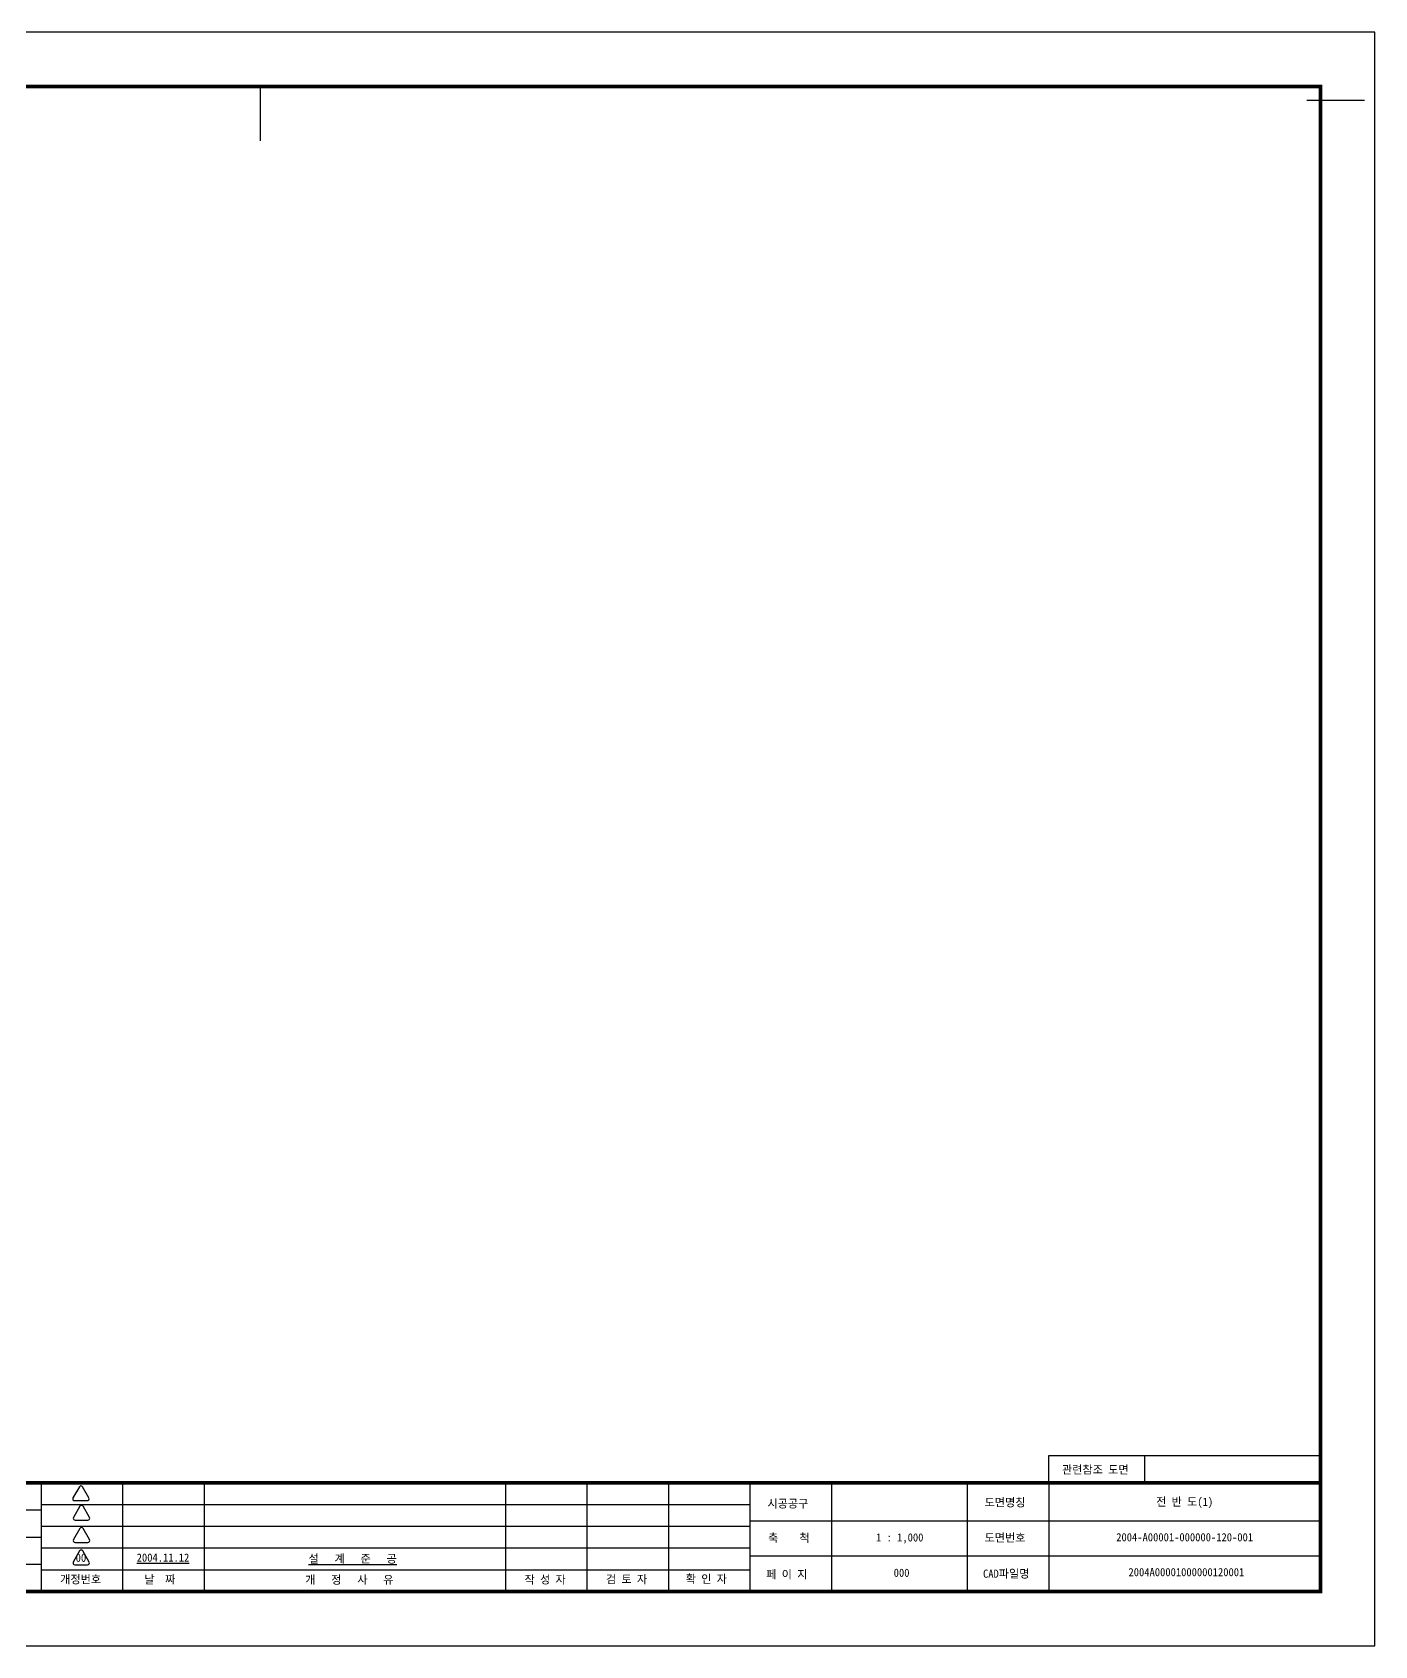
# Model space of a CAD drawing. Header units: millimetres. Extents: x 0 to 841, y 0 to 594.
# Drawn here: x 347 to 841, y 0 to 594 of the extents above; entities that cross this region are included whole.
import ezdxf
from ezdxf.enums import TextEntityAlignment as Align

# ---------------------------------------------------------------- set-up
doc = ezdxf.new("R2010")
doc.units = ezdxf.units.MM
doc.layers.add('A-ANNO-TTLB', color=7, linetype='Continuous')
doc.layers.add('A-ANNO-VIEW', color=3, linetype='Continuous')
doc.styles.add('TTLB-BIG', font='Gulim.ttf', dxfattribs={"height": 3})
doc.styles.add('굴림체', font='GulimChe.ttf', dxfattribs={"height": 3})

# ---------------------------------------------------------------- blocks, each defined once
blk = doc.blocks.new('W')
at = {"layer": 'A-ANNO-TTLB'}
for p, q in [((841, 594), (0, 594)), ((841, 0), (841, 594)), ((721, 70), (821, 70)), ((721, 60), (721, 70)), ((756.39, 60), (756.39, 70)), ((350, 20), (350, 60)), ((380, 20), (380, 60)), ((410, 20), (410, 60)), ((521, 20), (521, 60)), ((551, 20), (551, 60)), ((581, 20), (581, 60)), ((611, 20), (611, 60)), ((641, 60), (641, 20)), ((691, 20), (691, 60)), ((721, 60), (721, 20)), ((190, 50), (350, 50)), ((350, 52), (611, 52)), ((350, 44), (611, 44)), ((611, 46), (821, 46)), ((190, 40), (350, 40)), ((350, 36), (611, 36)), ((190, 30), (350, 30)), ((821, 33), (611, 33)), ((350, 28), (611, 28)), ((641, 20), (691, 20)), ((0, 0), (841, 0))]:
    blk.add_line(p, q, dxfattribs=at)
at = {"layer": 'A-ANNO-TTLB', "const_width": 1.3}
blk.add_lwpolyline([(40, 574), (821, 574), (821, 20), (40, 20)], close=True, dxfattribs=at)
blk.add_lwpolyline([(40, 60), (821.3, 60)], dxfattribs=at)
at = {"layer": 'A-ANNO-TTLB', "flags": 128}
for points in [[(367.49, 54.44), (365.13, 58.52, 0.57735), (363.96, 58.52), (361.6, 54.44, 0.57735), (362.19, 53.42), (366.9, 53.42, 0.57735)], [(367.69, 47.25), (365.33, 51.33, 0.57735), (364.15, 51.33), (361.8, 47.25, 0.57735), (362.39, 46.23), (367.1, 46.23, 0.57735)], [(367.69, 39.07), (365.33, 43.15, 0.57735), (364.15, 43.15), (361.8, 39.07, 0.57735), (362.39, 38.05), (367.1, 38.05, 0.57735)], [(367.61, 30.8), (365.25, 34.88, 0.57735), (364.07, 34.88), (361.72, 30.8, 0.57735), (362.31, 29.78), (367.02, 29.78, 0.57735)]]:
    blk.add_lwpolyline(points, format="xyb", close=True, dxfattribs=at)
at = {"layer": 'A-ANNO-TTLB', "style": '굴림체'}
for s, p in [('관련참조 도면', (725.83, 63.33)), ('시공공구', (617.36, 50.83)), ('도면명칭', (697.32, 51.26)), ('축    척', (617.59, 38.21)), ('도면번호', (697.32, 38.26)), ('개정번호', (356.91, 22.93)), ('날  짜', (387.9, 22.88)), ('개   정   사   유', (447.14, 22.77)), ('작 성 자', (527.9, 22.86)), ('검 토 자', (557.9, 22.99)), ('확 인 자', (587.28, 23.11)), ('페 이 지', (616.91, 24.76)), ('CAD파일명', (696.74, 25.03))]:
    blk.add_text(s, height=3, dxfattribs=at).set_placement(p)
blk.add_attdef('도면번호', text='', height=5, rotation=180, dxfattribs=at).set_placement((89.79, 569.42), align=Align.CENTER)
for tag, p in [('관련참조도면', (789.02, 63.68)), ('시공공구', (666.05, 51.24)), ('도면명칭', (770.99, 51.49)), ('축척', (666.08, 38.38)), ('도면번호', (771, 38.45)), ('페이지', (666.76, 25.37)), ('CAD파일명', (771.64, 25.6))]:
    blk.add_attdef(tag, text='', height=3, dxfattribs=at).set_placement(p, align=Align.CENTER)
at = {"layer": 'A-ANNO-TTLB'}
for tag, style, flags, p in [('설계회사', 'TTLB-BIG', 1, (214.37, 54.92)), ('개정4-날짜', '굴림체', 8, (385.08, 55.7)), ('개정4-작성자', '굴림체', 8, (522.81, 55.45)), ('개정4-검토자', '굴림체', 8, (552.58, 55.34)), ('개정4-확인자', '굴림체', 8, (583.19, 55.21)), ('개정3-날짜', '굴림체', 8, (385.08, 48.45)), ('개정3-작성자', '굴림체', 8, (522.81, 47.94)), ('개정3-검토자', '굴림체', 8, (552.58, 47.94)), ('개정3-확인자', '굴림체', 8, (583.19, 47.94)), ('개정2-날짜', '굴림체', 8, (385.08, 40.45)), ('개정2-작성자', '굴림체', 8, (522.81, 39.94)), ('개정2-검토자', '굴림체', 8, (552.58, 39.94)), ('개정2-확인자', '굴림체', 8, (583.19, 39.94)), ('개정1-날짜', '굴림체', 8, (385.08, 32.45)), ('개정1-작성자', '굴림체', 8, (522.81, 31.94)), ('개정1-검토자', '굴림체', 8, (552.58, 31.94)), ('개정1-확인자', '굴림체', 8, (583.19, 31.94))]:
    blk.add_attdef(tag, text='', height=3, dxfattribs=dict(at, style=style, flags=flags)).set_placement(p, align=Align.MIDDLE_LEFT)
at = {"layer": 'A-ANNO-TTLB', "style": '굴림체'}
for tag, p in [('설계회사', (214.37, 54.92)), ('설계감리', (214.37, 45.16)), ('설계건명', (76.1, 34.87)), ('시공회사', (214.37, 35.04)), ('시공건명', (76.1, 25.06)), ('시공감리', (214.37, 25.28))]:
    blk.add_attdef(tag, text='', height=3, dxfattribs=at).set_placement(p, align=Align.MIDDLE_LEFT)
at = {"layer": 'A-ANNO-TTLB', "style": '굴림체', "flags": 8}
for tag, p in [('개정4-번호', (364.55, 55.73)), ('개정4-개정사유', (464.61, 55.5)), ('개정3-번호', (364.55, 48.36)), ('개정3-개정사유', (464.61, 48.12)), ('개정2-번호', (364.55, 40.36)), ('개정2-개정사유', (464.61, 40.12)), ('개정1-번호', (364.55, 32.36)), ('개정1-개정사유', (464.61, 32.12))]:
    blk.add_attdef(tag, text='', height=3, dxfattribs=at).set_placement(p, align=Align.MIDDLE)

msp = doc.modelspace()

# ---------------------------------------------------------------- linework, layer by layer
at = {"layer": 'A-ANNO-VIEW'}
for p, q in [((430.5, 574), (430.5, 554)), ((816, 569), (837.29, 569))]:
    msp.add_line(p, q, dxfattribs=at)

# ---------------------------------------------------------------- block references
ref = msp.add_blockref('W', (0, 0))
ref.add_attrib('개정1-번호', '00', dxfattribs={"layer": 'A-ANNO-TTLB', "height": 3, "style": '굴림체'}).set_placement((364.55, 32.36), align=Align.MIDDLE)
ref.add_attrib('개정1-개정사유', '%%U설   계   준   공', dxfattribs={"layer": 'A-ANNO-TTLB', "height": 3, "style": '굴림체'}).set_placement((464.61, 32.12), align=Align.MIDDLE)
ref.add_attrib('개정1-날짜', '%%u2004.11.12', dxfattribs={"layer": 'A-ANNO-TTLB', "height": 3, "style": '굴림체'}).set_placement((385.08, 32.45), align=Align.MIDDLE_LEFT)
ref.add_attrib('축척', '1 : 1,000', dxfattribs={"layer": 'A-ANNO-TTLB', "height": 3, "style": '굴림체'}).set_placement((666.08, 38.38), align=Align.CENTER)
ref.add_attrib('페이지', '000', dxfattribs={"layer": 'A-ANNO-TTLB', "height": 3, "style": '굴림체'}).set_placement((666.76, 25.37), align=Align.CENTER)
ref.add_attrib('도면번호', '2004-A00001-000000-120-001', dxfattribs={"layer": 'A-ANNO-TTLB', "height": 3, "style": '굴림체'}).set_placement((771, 38.45), align=Align.CENTER)
ref.add_attrib('CAD파일명', '2004A00001000000120001', dxfattribs={"layer": 'A-ANNO-TTLB', "height": 3, "style": '굴림체'}).set_placement((771.64, 25.6), align=Align.CENTER)
ref.add_attrib('도면명칭', '전 반 도(1)', dxfattribs={"layer": 'A-ANNO-TTLB', "height": 3, "style": '굴림체'}).set_placement((770.99, 51.49), align=Align.CENTER)

doc.saveas('drawing.dxf')
